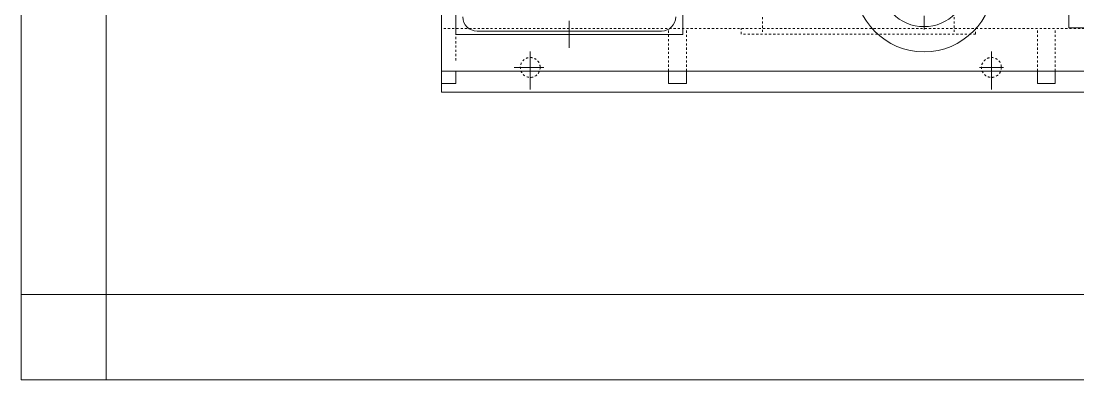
# Model space of a CAD drawing. Header units: inches. Extents: x 0 to 22015, y 0 to 16774.
# Drawn here: x 9983 to 11472, y 6619 to 7124 of the extents above; entities that cross this region are included whole.
import ezdxf

# ---------------------------------------------------------------- set-up
doc = ezdxf.new("R2010")
doc.units = ezdxf.units.IN
doc.header["$MEASUREMENT"] = 0
doc.linetypes.add('CENTER', pattern=[50.8, 31.75, -6.35, 6.35, -6.35])
doc.linetypes.add('EB_DASH', pattern=[6, 3, -3])
for name, color, linetype, lineweight in [('CAXA0', 7, 'Continuous', 5), ('CAXA1', 5, 'CENTER', 5), ('CAXA2', 6, 'EB_DASH', 5)]:
    doc.layers.add(name, color=color, linetype=linetype, lineweight=lineweight)

msp = doc.modelspace()

# ---------------------------------------------------------------- linework, layer by layer
at = {"color": 7, "lineweight": 5}
for p, q in [((9982.82, 7516.69), (9982.82, 6619.19)), ((10102.82, 7516.69), (10102.82, 6619.19)), ((13182.82, 6739.19), (9982.82, 6739.19)), ((13182.82, 6619.19), (9982.82, 6619.19))]:
    msp.add_line(p, q, dxfattribs=at)
at = {"layer": 'CAXA0', "color": 7, "linetype": 'Continuous', "lineweight": 5}
for p, q in [((10575.32, 7024.19), (10575.32, 7401.68)), ((11459.6, 7115.19), (11459.6, 7255.19)), ((10595.32, 7220.44), (10595.32, 7105.44)), ((10915.31, 7217.16), (10915.31, 7105.44)), ((10915.31, 7105.44), (10595.32, 7105.44)), ((10885.31, 7110.44), (10625.31, 7110.44)), ((12125.32, 7115.19), (11459.6, 7115.19)), ((12125.32, 7054.19), (10575.32, 7054.19)), ((10595.32, 7036.69), (10595.32, 7054.19)), ((10895.32, 7036.69), (10895.32, 7054.19)), ((10920.32, 7036.69), (10920.32, 7054.19)), ((11415.32, 7036.69), (11415.32, 7054.19)), ((11440.32, 7036.69), (11440.32, 7054.19)), ((10595.32, 7036.69), (10575.32, 7036.69)), ((10920.32, 7036.69), (10895.32, 7036.69)), ((11440.32, 7036.69), (11415.32, 7036.69)), ((12125.32, 7024.19), (10575.32, 7024.19))]:
    msp.add_line(p, q, dxfattribs=at)
for radius in [98, 62.5]:
    msp.add_circle((11255.32, 7179.19), radius, dxfattribs=at)
for centre, start, end in [((10625.31, 7130.44), 180, 270), ((10885.31, 7130.44), 270, 0)]:
    msp.add_arc(centre, 20, start, end, dxfattribs=at)
at = {"layer": 'CAXA1', "linetype": 'CENTER', "lineweight": 5, "ltscale": 3}
for p, q in [((10755.32, 8039.17), (10755.32, 7086.97)), ((11255.32, 7246.25), (11255.32, 7110.86)), ((10700.31, 7028.34), (10700.31, 7081.89)), ((11350.31, 7028.34), (11350.31, 7081.89)), ((11350.31, 7076.19), (11350.31, 7042.19)), ((10719.35, 7059.19), (10677.86, 7059.19)), ((11367.31, 7059.19), (11333.31, 7059.19))]:
    msp.add_line(p, q, dxfattribs=at)
at = {"layer": 'CAXA2', "color": 7, "linetype": 'EB_DASH', "lineweight": 5}
for p, q in [((11027.82, 7130.19), (11027.82, 7106.19)), ((11297.82, 7130.19), (11297.82, 7106.19)), ((12105.32, 7114.19), (10575.32, 7114.19)), ((10595.32, 7069.19), (10595.32, 7114.19)), ((10895.32, 7054.19), (10895.32, 7114.19)), ((10920.32, 7054.19), (10920.32, 7114.19)), ((10997.82, 7106.19), (10997.82, 7114.19)), ((11327.82, 7106.19), (10997.82, 7106.19)), ((11327.82, 7106.19), (11327.82, 7114.19)), ((11415.32, 7054.19), (11415.32, 7114.19)), ((11440.32, 7054.19), (11440.32, 7114.19))]:
    msp.add_line(p, q, dxfattribs=at)
for centre in [(10700.31, 7059.19), (11350.31, 7059.19)]:
    msp.add_circle(centre, 14, dxfattribs=at)

doc.saveas('drawing.dxf')
